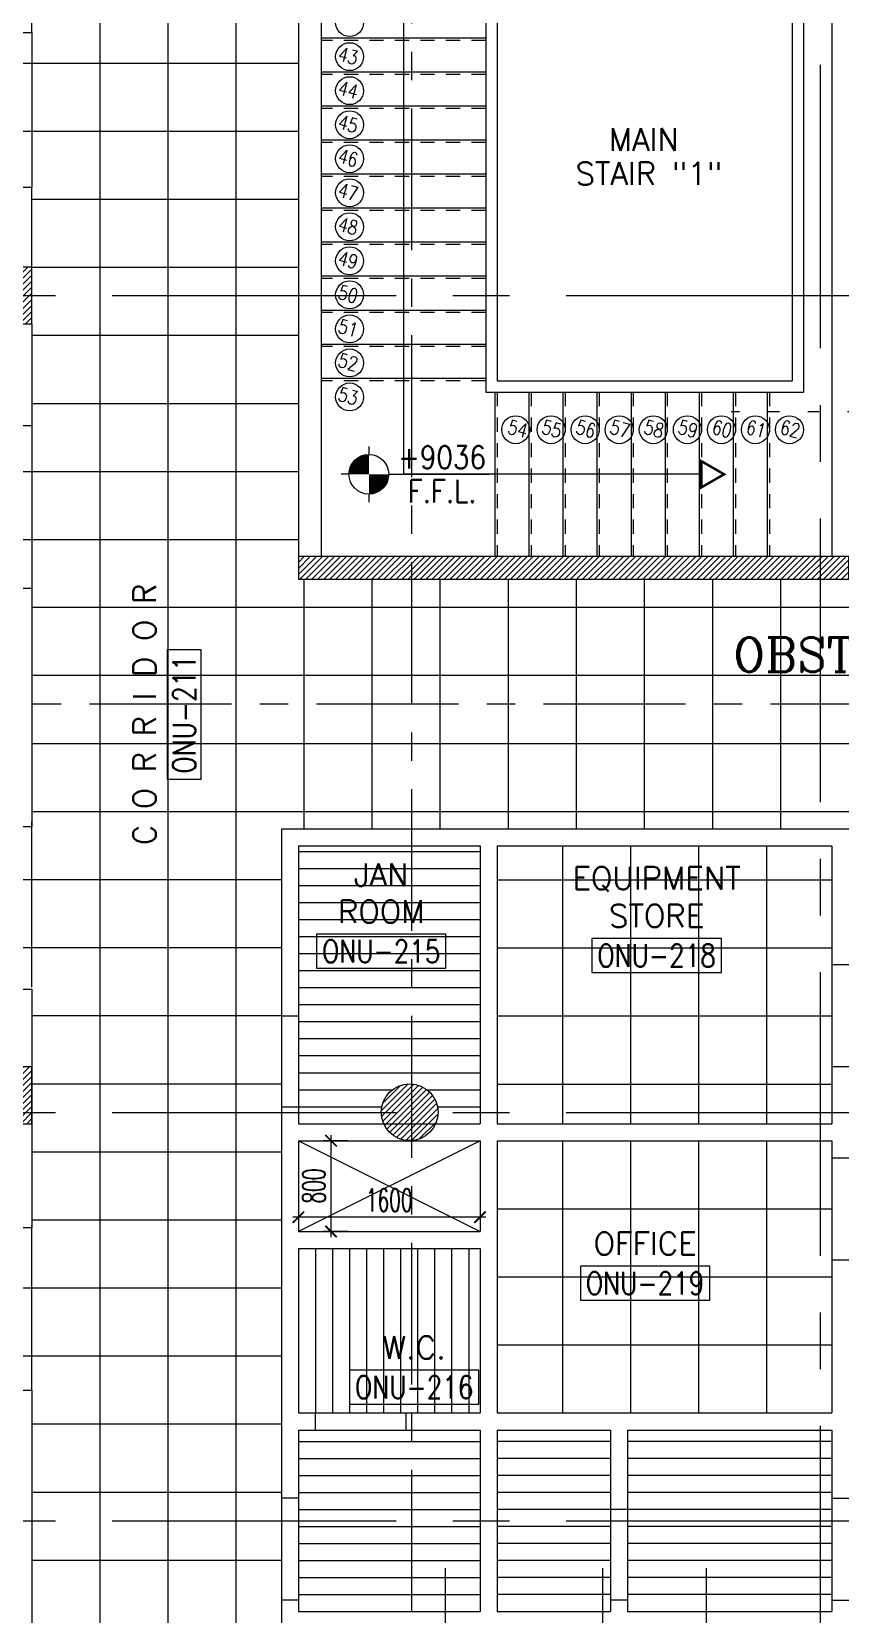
# Model space of a CAD drawing. Extents: x 88808.2 to 88899.2, y 39921.6 to 40001.1.
# Drawn here: x 88868.22 to 88875.34, y 39938.45 to 39952.41 of the extents above; entities that cross this region are included whole.
import ezdxf
from ezdxf.enums import TextEntityAlignment as Align

# ---------------------------------------------------------------- set-up
doc = ezdxf.new("R2010")
doc.units = 0
doc.header["$MEASUREMENT"] = 0
doc.header["$PDMODE"] = 34
for name, pattern in [('2DASHES', [1.7, 0.75, -0.25, 0.1, -0.25, 0.1, -0.25]), ('CENTER', [2, 1.25, -0.25, 0.25, -0.25]), ('CENTERX2', [4, 2.5, -0.5, 0.5, -0.5]), ('HIDDEN2', [0.1875, 0.125, -0.0625])]:
    doc.linetypes.add(name, pattern=pattern)
doc.layers.get('0').update_dxf_attribs({"color": 4, "linetype": 'CONTINUOUS'})
doc.layers.get('DEFPOINTS').update_dxf_attribs({"linetype": 'CONTINUOUS'})
for name, color, linetype in [('AXES', 11, 'CENTERX2'), ('AXES1', 11, 'CENTER'), ('CEILING', 4, 'CONTINUOUS'), ('COL', 2, 'CONTINUOUS'), ('DIM', 4, 'CONTINUOUS'), ('HAT', 11, 'CONTINUOUS'), ('IND-ES-L', 4, '2DASHES'), ('LEV-PL', 7, 'CONTINUOUS'), ('RM-BOX', 11, 'CONTINUOUS'), ('RM-IND', 11, 'CONTINUOUS'), ('RM-NAME', 11, 'CONTINUOUS'), ('RM-NO', 11, 'CONTINUOUS'), ('STR', 5, 'CONTINUOUS'), ('STR-H', 11, 'HIDDEN2'), ('WALL', 2, 'CONTINUOUS')]:
    doc.layers.add(name, color=color, linetype=linetype)
doc.styles.add('ROMANC', font='romanc', dxfattribs={"height": 0.1})
doc.styles.add('ROMANS', font='ROMANS.shx', dxfattribs={"width": 0.6})
doc.styles.add('S', font='ROMANS.SHX')
doc.dimstyles.new('STANDARD_IN', dxfattribs={"dimtxt": 0.2, "dimasz": 0.1, "dimexe": 0.07, "dimexo": 0.07, "dimgap": 0.05, "dimtad": 1, "dimdec": 0, "dimlfac": 1000, "dimzin": 0, "dimtxsty": 'ROMANS', "dimblk": 'ARCHTICK', "dimcen": 0.05, "dimdle": 0.05, "dimclrd": 4, "dimclre": 4, "dimclrt": 2, "dimazin": 3, "dimtfac": 1, "dimtdec": 0, "dimtmove": 0, "dimatfit": 3, "dimtolj": 1, "dimtzin": 0})

# ---------------------------------------------------------------- blocks, each defined once
blk = doc.blocks.new('RM1')
at = {"layer": 'RM-BOX'}
blk.add_lwpolyline([(570, -200), (-570, -200), (-570, -500), (570, -500)], close=True, dxfattribs=at)
at = {"layer": 'RM-NAME', "style": 'ROMANS'}
blk.add_attdef('ROOMNAME1', text='', height=200, dxfattribs=at).set_placement((0, 324), align=Align.MIDDLE)
blk = doc.blocks.new('_ARCHTICK')
at = {"color": 0, "linetype": 'BYBLOCK', "const_width": 0.15}
blk.add_lwpolyline([(-0.5, -0.5), (0.5, 0.5)], dxfattribs=at)
blk = doc.blocks.new('*D171')
at = {"layer": 'DEFPOINTS', "color": 0, "linetype": 'CONTINUOUS'}
for p in [(88870.57, 39942.03), (88870.57, 39941.956), (88872.17, 39942.03)]:
    blk.add_point(p, dxfattribs=at)
at = {"layer": 'DIM', "color": 4, "linetype": 'CONTINUOUS'}
for p, q in [((88872.22, 39941.956), (88870.52, 39941.956)), ((88870.57, 39941.96), (88870.57, 39941.886)), ((88872.17, 39941.96), (88872.17, 39941.886))]:
    blk.add_line(p, q, dxfattribs=at)
at = {"layer": 'DIM', "color": 4, "linetype": 'CONTINUOUS', "xscale": 0.1, "yscale": 0.1, "zscale": 0.1, "rotation": 180}
blk.add_blockref('_ARCHTICK', (88870.57, 39941.956), dxfattribs=at)
at = {"layer": 'DIM', "color": 4, "linetype": 'CONTINUOUS', "xscale": 0.1, "yscale": 0.1, "zscale": 0.1}
blk.add_blockref('_ARCHTICK', (88872.17, 39941.956), dxfattribs=at)
at = {"layer": 'DIM', "color": 2, "linetype": 'CONTINUOUS', "insert": (88871.37, 39942.106), "char_height": 0.2, "attachment_point": 5, "style": 'ROMANS'}
blk.add_mtext('\\A1;1600', dxfattribs=at)
blk = doc.blocks.new('*D170')
at = {"layer": 'DEFPOINTS', "color": 0, "linetype": 'CONTINUOUS'}
for p in [(88871.075, 39942.63), (88870.857, 39941.83), (88871.075, 39941.83)]:
    blk.add_point(p, dxfattribs=at)
at = {"layer": 'DIM', "color": 4, "linetype": 'CONTINUOUS'}
for p, q in [((88871.005, 39942.63), (88870.787, 39942.63)), ((88870.857, 39942.68), (88870.857, 39941.78)), ((88871.005, 39941.83), (88870.787, 39941.83))]:
    blk.add_line(p, q, dxfattribs=at)
at = {"layer": 'DIM', "color": 4, "linetype": 'CONTINUOUS', "xscale": 0.1, "yscale": 0.1, "zscale": 0.1}
for p, rotation in [((88870.857, 39942.63), 90), ((88870.857, 39941.83), 270)]:
    blk.add_blockref('_ARCHTICK', p, dxfattribs=dict(at, rotation=rotation))
at = {"layer": 'DIM', "color": 2, "linetype": 'CONTINUOUS', "insert": (88870.707, 39942.23), "char_height": 0.2, "attachment_point": 5, "rotation": 90, "style": 'ROMANS'}
blk.add_mtext('\\A1;800', dxfattribs=at)
blk = doc.blocks.new('COL50')
at = {"layer": 'COL'}
blk.add_lwpolyline([(-250, 250), (-250, -250), (250, -250), (250, 250)], close=True, dxfattribs=at)
blk = doc.blocks.new('*X61')
at = {"color": 0}
for p, q in [((73379, 139883), (73846, 140350)), ((73379, 139936), (73793, 140350)), ((73379, 139989), (73740, 140350)), ((73379, 140042), (73687, 140350)), ((73379, 140095), (73634, 140350)), ((73379, 140148), (73581, 140350)), ((73379, 140201), (73528, 140350)), ((73379, 140254), (73475, 140350)), ((73379, 140307), (73422, 140350)), ((73399, 139850), (73879, 140330)), ((73452, 139850), (73879, 140277)), ((73505, 139850), (73879, 140224)), ((73558, 139850), (73879, 140170)), ((73612, 139850), (73879, 140117)), ((73665, 139850), (73879, 140064)), ((73718, 139850), (73879, 140011)), ((73771, 139850), (73879, 139958)), ((73824, 139850), (73879, 139905)), ((73877, 139850), (73879, 139852))]:
    blk.add_line(p, q, dxfattribs=at)
blk = doc.blocks.new('*X62')
at = {"color": 0}
for p, q in [((73379, 132670), (73859, 133150)), ((73379, 132723), (73806, 133150)), ((73379, 132776), (73753, 133150)), ((73379, 132829), (73700, 133150)), ((73379, 132882), (73647, 133150)), ((73379, 132935), (73594, 133150)), ((73379, 132988), (73541, 133150)), ((73379, 133041), (73488, 133150)), ((73379, 133094), (73435, 133150)), ((73379, 133147), (73382, 133150)), ((73412, 132650), (73879, 133117)), ((73465, 132650), (73879, 133064)), ((73518, 132650), (73879, 133011)), ((73571, 132650), (73879, 132958)), ((73624, 132650), (73879, 132905)), ((73677, 132650), (73879, 132852)), ((73730, 132650), (73879, 132799)), ((73783, 132650), (73879, 132746)), ((73836, 132650), (73879, 132693))]:
    blk.add_line(p, q, dxfattribs=at)
blk = doc.blocks.new('*X65')
at = {"color": 0}
for p, q in [((76229, 137641), (76388, 137800)), ((76229, 137694), (76334, 137800)), ((76229, 137748), (76281, 137800)), ((76241, 137600), (76441, 137800)), ((76294, 137600), (76494, 137800)), ((76347, 137600), (76547, 137800)), ((76400, 137600), (76600, 137800)), ((76453, 137600), (76653, 137800)), ((76506, 137600), (76706, 137800)), ((76559, 137600), (76759, 137800)), ((76612, 137600), (76812, 137800)), ((76665, 137600), (76865, 137800)), ((76718, 137600), (76918, 137800)), ((76771, 137600), (76971, 137800)), ((76824, 137600), (77024, 137800)), ((76877, 137600), (77077, 137800)), ((76930, 137600), (77130, 137800)), ((76983, 137600), (77183, 137800)), ((77036, 137600), (77236, 137800)), ((77089, 137600), (77289, 137800)), ((77142, 137600), (77342, 137800)), ((77195, 137600), (77395, 137800)), ((77248, 137600), (77448, 137800)), ((77301, 137600), (77501, 137800)), ((77354, 137600), (77554, 137800)), ((77407, 137600), (77607, 137800)), ((77460, 137600), (77660, 137800)), ((77513, 137600), (77713, 137800)), ((77566, 137600), (77766, 137800)), ((77619, 137600), (77819, 137800)), ((77672, 137600), (77872, 137800)), ((77725, 137600), (77925, 137800)), ((77779, 137600), (77979, 137800)), ((77832, 137600), (78032, 137800)), ((77885, 137600), (78085, 137800)), ((77938, 137600), (78138, 137800)), ((77991, 137600), (78191, 137800)), ((78044, 137600), (78244, 137800)), ((78097, 137600), (78297, 137800)), ((78150, 137600), (78350, 137800)), ((78203, 137600), (78403, 137800)), ((78256, 137600), (78456, 137800)), ((78309, 137600), (78509, 137800)), ((78362, 137600), (78562, 137800)), ((78415, 137600), (78615, 137800)), ((78468, 137600), (78668, 137800)), ((78521, 137600), (78721, 137800)), ((78574, 137600), (78774, 137800)), ((78627, 137600), (78827, 137800)), ((78680, 137600), (78880, 137800)), ((78733, 137600), (78933, 137800)), ((78786, 137600), (78986, 137800)), ((78839, 137600), (79039, 137800)), ((78892, 137600), (79092, 137800)), ((78945, 137600), (79145, 137800)), ((78998, 137600), (79198, 137800)), ((79051, 137600), (79251, 137800)), ((79104, 137600), (79304, 137800)), ((79157, 137600), (79357, 137800)), ((79210, 137600), (79410, 137800)), ((79263, 137600), (79463, 137800)), ((79316, 137600), (79516, 137800)), ((79369, 137600), (79569, 137800)), ((79423, 137600), (79623, 137800)), ((79476, 137600), (79676, 137800)), ((79529, 137600), (79729, 137800)), ((79582, 137600), (79782, 137800)), ((79635, 137600), (79835, 137800)), ((79688, 137600), (79888, 137800)), ((79741, 137600), (79941, 137800)), ((79794, 137600), (79994, 137800)), ((79847, 137600), (80047, 137800)), ((79900, 137600), (80100, 137800)), ((79953, 137600), (80153, 137800)), ((80006, 137600), (80206, 137800)), ((80059, 137600), (80259, 137800)), ((80112, 137600), (80312, 137800)), ((80165, 137600), (80365, 137800)), ((80218, 137600), (80418, 137800)), ((80271, 137600), (80471, 137800)), ((80324, 137600), (80524, 137800)), ((80377, 137600), (80577, 137800)), ((80430, 137600), (80630, 137800)), ((80483, 137600), (80683, 137800)), ((80536, 137600), (80736, 137800)), ((80589, 137600), (80789, 137800)), ((80642, 137600), (80842, 137800)), ((80695, 137600), (80895, 137800)), ((80748, 137600), (80948, 137800)), ((80801, 137600), (81001, 137800)), ((80854, 137600), (81054, 137800)), ((80907, 137600), (81079, 137772)), ((80960, 137600), (81079, 137718)), ((81014, 137600), (81079, 137665)), ((81067, 137600), (81079, 137612))]:
    blk.add_line(p, q, dxfattribs=at)
blk = doc.blocks.new('LEV1')
at = {"layer": 'LEV-PL'}
for p, q in [((0, 245), (0, 175)), ((-175, 0), (-245, 0)), ((175, 0), (1061, 0)), ((0, -175), (0, -245))]:
    blk.add_line(p, q, dxfattribs=at)
at = {"layer": 'LEV-PL', "const_width": 175}
for points in [[(-88, 0, -0.414214), (0, 88, -1)], [(88, 0, -0.414214), (0, -88, -1)]]:
    blk.add_lwpolyline(points, format="xyb", dxfattribs=at)
at = {"layer": 'LEV-PL'}
blk.add_circle((0, 0), 175, dxfattribs=at)
at = {"layer": 'LEV-PL', "color": 4, "style": 'S', "width": 0.85}
for tag, p in [('+0000', (646, 50)), ('F.F.L.', (646, -250))]:
    blk.add_attdef(tag, text='', height=200, dxfattribs=at).set_placement(p, align=Align.CENTER)

msp = doc.modelspace()

# ---------------------------------------------------------------- hatches: boundary and pattern name
at = {"layer": 'HAT'}
h = msp.add_hatch(dxfattribs=at)
h.set_pattern_fill('ANSI31', color=256, scale=0.3, style=0)
h.set_pattern_definition([(45, (88810.309963, 39899.246226), (-0.026516504, 0.026516504), [])])
h.paths.add_polyline_path([(88871.3003, 39942.8807), (88871.5503, 39942.8807), (88871.5503, 39943.1307, 0.4142136)])
h.paths.add_polyline_path([(88871.5503, 39943.1307), (88871.5503, 39942.8807), (88871.8003, 39942.8807, 0.4142136)])
h.paths.add_polyline_path([(88871.8003, 39942.8807), (88871.5503, 39942.8807), (88871.5503, 39942.6307, 0.4142136)])
h.paths.add_polyline_path([(88871.5503, 39942.8807), (88871.3003, 39942.8807, 0.4142136), (88871.5503, 39942.6307)])

# ---------------------------------------------------------------- linework, layer by layer
at = {"layer": 'AXES'}
for p, q in [((88875.1703, 39921.6153), (88875.1703, 40000.4279)), ((88808.9303, 39950.0796), (88876.9703, 39950.0796)), ((88808.9303, 39942.8796), (88876.9703, 39942.8796)), ((88808.9303, 39939.2796), (88876.9703, 39939.2796))]:
    msp.add_line(p, q, dxfattribs=at)
at = {"layer": 'AXES1'}
for p, q in [((88871.5703, 39928.4796), (88871.5703, 39987.2996)), ((88818.7303, 39946.4796), (88876.9703, 39946.4796))]:
    msp.add_line(p, q, dxfattribs=at)
at = {"layer": 'CEILING', "linetype": 'BYBLOCK', "ltscale": 0.3}
for p, q in [((88868.8203, 39955.2796), (88868.8203, 39935.9296)), ((88869.4203, 39955.2796), (88869.4203, 39935.9296)), ((88870.0203, 39955.2796), (88870.0203, 39935.9296)), ((88875.2703, 39954.7796), (88875.2703, 39947.7796)), ((88865.8703, 39952.1296), (88870.5703, 39952.1296)), ((88865.8703, 39951.5296), (88870.5703, 39951.5296)), ((88868.2203, 39950.9296), (88870.5703, 39950.9296)), ((88868.2203, 39950.3296), (88870.5703, 39950.3296)), ((88868.2203, 39949.7296), (88870.5703, 39949.7296)), ((88868.2203, 39949.1296), (88870.5703, 39949.1296)), ((88867.8203, 39948.5296), (88870.5703, 39948.5296)), ((88867.8203, 39947.9296), (88870.5703, 39947.9296)), ((88870.6203, 39945.3796), (88870.6203, 39947.5796)), ((88871.2203, 39945.3796), (88871.2203, 39947.5796)), ((88871.8203, 39945.3796), (88871.8203, 39947.5796)), ((88872.4203, 39945.3796), (88872.4203, 39947.5796)), ((88873.0203, 39945.3796), (88873.0203, 39947.5796)), ((88873.6203, 39945.3796), (88873.6203, 39947.5796)), ((88874.2203, 39945.3796), (88874.2203, 39947.5796)), ((88874.8203, 39945.3796), (88874.8203, 39947.5796)), ((88885.7203, 39947.3296), (88868.2203, 39947.3296)), ((88885.7203, 39946.7296), (88868.2203, 39946.7296)), ((88885.7203, 39946.1296), (88868.2203, 39946.1296)), ((88885.7203, 39945.5296), (88868.2203, 39945.5296)), ((88868.2203, 39943.9846), (88868.2203, 39945.4396)), ((88870.4203, 39944.9296), (88867.8203, 39944.9296)), ((88870.4203, 39944.3296), (88867.8203, 39944.3296)), ((88870.4203, 39943.7296), (88868.2203, 39943.7296)), ((88870.4203, 39943.1296), (88868.2203, 39943.1296)), ((88870.4203, 39942.5296), (88868.2203, 39942.5296)), ((88870.4203, 39941.9296), (88868.2203, 39941.9296)), ((88868.2203, 39940.4296), (88868.2203, 39941.8846)), ((88870.7203, 39941.6796), (88870.7203, 39940.2296)), ((88870.8703, 39941.6796), (88870.8703, 39940.2296)), ((88871.0203, 39941.6796), (88871.0203, 39940.2296)), ((88871.1703, 39941.6796), (88871.1703, 39940.2296)), ((88871.3203, 39941.6796), (88871.3203, 39940.2296)), ((88871.4703, 39941.6796), (88871.4703, 39940.2296)), ((88871.6203, 39941.6796), (88871.6203, 39940.2296)), ((88871.7703, 39941.6796), (88871.7703, 39940.2296)), ((88871.9203, 39941.6796), (88871.9203, 39940.2296)), ((88872.0703, 39941.6796), (88872.0703, 39940.2296)), ((88870.4203, 39941.3296), (88867.8203, 39941.3296)), ((88870.4203, 39940.7296), (88867.8203, 39940.7296)), ((88870.4203, 39940.1296), (88868.2203, 39940.1296)), ((88870.5703, 39939.9796), (88872.1703, 39939.9796)), ((88873.3203, 39939.9796), (88872.3203, 39939.9796)), ((88875.2703, 39939.9796), (88873.4703, 39939.9796)), ((88870.5703, 39939.8296), (88872.1703, 39939.8296)), ((88873.3203, 39939.8296), (88872.3203, 39939.8296)), ((88875.2703, 39939.8296), (88873.4703, 39939.8296)), ((88870.5703, 39939.6796), (88872.1703, 39939.6796)), ((88873.3203, 39939.6796), (88872.3203, 39939.6796)), ((88875.2703, 39939.6796), (88873.4703, 39939.6796)), ((88870.4203, 39939.5296), (88868.2203, 39939.5296)), ((88870.5703, 39939.5296), (88872.1703, 39939.5296)), ((88873.3203, 39939.5296), (88872.3203, 39939.5296)), ((88875.2703, 39939.5296), (88873.4703, 39939.5296)), ((88870.5703, 39939.3796), (88872.1703, 39939.3796)), ((88873.3203, 39939.3796), (88872.3203, 39939.3796)), ((88875.2703, 39939.3796), (88873.4703, 39939.3796)), ((88870.5703, 39939.2296), (88872.1703, 39939.2296)), ((88873.3203, 39939.2296), (88872.3203, 39939.2296)), ((88875.2703, 39939.2296), (88873.4703, 39939.2296)), ((88870.5703, 39939.0796), (88872.1703, 39939.0796)), ((88873.3203, 39939.0796), (88872.3203, 39939.0796)), ((88875.2703, 39939.0796), (88873.4703, 39939.0796)), ((88870.4203, 39938.9296), (88868.2203, 39938.9296)), ((88870.5703, 39938.9296), (88872.1703, 39938.9296)), ((88873.3203, 39938.9296), (88872.3203, 39938.9296)), ((88875.2703, 39938.9296), (88873.4703, 39938.9296)), ((88870.5703, 39938.7796), (88872.1703, 39938.7796)), ((88873.3203, 39938.7796), (88872.3203, 39938.7796)), ((88875.2703, 39938.7796), (88873.4703, 39938.7796)), ((88870.5703, 39938.6296), (88872.1703, 39938.6296)), ((88873.3203, 39938.6296), (88872.3203, 39938.6296)), ((88875.2703, 39938.6296), (88873.4703, 39938.6296))]:
    msp.add_line(p, q, dxfattribs=at)
at = {"layer": 'CEILING', "linetype": 'CONTINUOUS'}
for p, q in [((88868.2203, 39952.3996), (88868.2203, 39951.0346)), ((88868.2203, 39948.9346), (88868.2203, 39947.4996)), ((88870.5703, 39945.1796), (88872.1703, 39945.1796)), ((88872.8953, 39945.2296), (88872.8953, 39942.7796)), ((88873.4953, 39945.2296), (88873.4953, 39942.7796)), ((88874.0953, 39945.2296), (88874.0953, 39942.7796)), ((88874.6953, 39945.2296), (88874.6953, 39942.7796)), ((88870.5703, 39945.0296), (88872.1703, 39945.0296)), ((88870.5703, 39944.8796), (88872.1703, 39944.8796)), ((88872.3203, 39944.9296), (88875.2703, 39944.9296)), ((88870.5703, 39944.7296), (88872.1703, 39944.7296)), ((88870.5703, 39944.5796), (88872.1703, 39944.5796)), ((88870.5703, 39944.4296), (88872.1703, 39944.4296)), ((88872.3203, 39944.3296), (88875.2703, 39944.3296)), ((88870.5703, 39944.2796), (88872.1703, 39944.2796)), ((88870.5703, 39944.1296), (88872.1703, 39944.1296)), ((88870.5703, 39943.9796), (88872.1703, 39943.9796)), ((88870.5703, 39943.8296), (88872.1703, 39943.8296)), ((88870.5703, 39943.6796), (88872.1703, 39943.6796)), ((88872.3203, 39943.7296), (88875.2703, 39943.7296)), ((88870.5703, 39943.5296), (88872.1703, 39943.5296)), ((88870.5703, 39943.3796), (88872.1703, 39943.3796)), ((88870.5703, 39943.2296), (88872.1703, 39943.2296)), ((88870.5703, 39943.0796), (88871.3988, 39943.0796)), ((88871.7017, 39943.0796), (88872.1703, 39943.0796)), ((88872.3203, 39943.1296), (88875.2703, 39943.1296)), ((88870.5703, 39942.9296), (88871.3051, 39942.9296)), ((88871.7954, 39942.9296), (88872.1703, 39942.9296)), ((88872.8953, 39942.6296), (88872.8953, 39940.2296)), ((88873.4953, 39942.6296), (88873.4953, 39940.2296)), ((88874.0953, 39942.6296), (88874.0953, 39940.2296)), ((88874.6953, 39942.6296), (88874.6953, 39940.2296)), ((88872.3203, 39942.0296), (88875.2703, 39942.0296)), ((88872.3203, 39941.4296), (88875.2703, 39941.4296)), ((88872.3203, 39940.8296), (88875.2703, 39940.8296))]:
    msp.add_line(p, q, dxfattribs=at)
at = {"layer": 'COL'}
msp.add_lwpolyline([(88875.4203, 39947.7796), (88870.5703, 39947.7796), (88870.5703, 39947.5796), (88875.4203, 39947.5796)], close=True, dxfattribs=at)
at = {"layer": 'DIM', "color": 0, "linetype": 'CONTINUOUS'}
for p, q in [((88870.5703, 39942.6296), (88872.1703, 39941.8296)), ((88872.1703, 39942.6296), (88870.5703, 39941.8296))]:
    msp.add_line(p, q, dxfattribs=at)
at = {"layer": 'IND-ES-L'}
msp.add_line((88879.5575, 39949.0556), (88874.383, 39949.0556), dxfattribs=at)
at = {"layer": 'RM-IND'}
for p, q in [((88871.8665, 39937.4432), (88871.8665, 39938.8603)), ((88873.2515, 39937.4432), (88873.2515, 39938.8603)), ((88874.1663, 39937.4747), (88874.1663, 39938.8603))]:
    msp.add_line(p, q, dxfattribs=at)
at = {"layer": 'STR'}
for p, q in [((88874.9203, 39954.7796), (88874.9203, 39949.3296)), ((88875.0203, 39954.7796), (88875.0203, 39949.2296)), ((88871.4953, 39954.0546), (88871.4953, 39948.5046)), ((88872.2203, 39953.3296), (88872.2203, 39949.2296)), ((88872.3203, 39953.2296), (88872.3203, 39949.3296)), ((88872.2203, 39952.3496), (88870.7703, 39952.3496)), ((88872.2203, 39952.0496), (88870.7703, 39952.0496)), ((88872.2203, 39951.7496), (88870.7703, 39951.7496)), ((88872.2203, 39951.4496), (88870.7703, 39951.4496)), ((88872.2203, 39951.1496), (88870.7703, 39951.1496)), ((88872.2203, 39950.8496), (88870.7703, 39950.8496)), ((88872.2203, 39950.5496), (88870.7703, 39950.5496)), ((88872.2203, 39950.2496), (88870.7703, 39950.2496)), ((88872.2203, 39949.9496), (88870.7703, 39949.9496)), ((88872.2203, 39949.6496), (88870.7703, 39949.6496)), ((88872.2203, 39949.3496), (88870.7703, 39949.3496)), ((88872.3203, 39949.3296), (88874.9203, 39949.3296)), ((88872.2203, 39949.2296), (88875.0203, 39949.2296)), ((88872.3003, 39949.2296), (88872.3003, 39947.7796)), ((88872.6003, 39949.2296), (88872.6003, 39947.7796)), ((88872.9003, 39949.2296), (88872.9003, 39947.7796)), ((88873.2003, 39949.2296), (88873.2003, 39947.7796)), ((88873.5003, 39949.2296), (88873.5003, 39947.7796)), ((88873.8003, 39949.2296), (88873.8003, 39947.7796)), ((88874.1003, 39949.2296), (88874.1003, 39947.7796)), ((88874.4003, 39949.2296), (88874.4003, 39947.7796)), ((88874.7003, 39949.2296), (88874.7003, 39947.7796)), ((88874.1203, 39948.5046), (88871.4953, 39948.5046))]:
    msp.add_line(p, q, dxfattribs=at)
at = {"layer": 'STR', "const_width": 0.0215}
msp.add_lwpolyline([(88874.1203, 39948.62), (88874.1203, 39948.3891), (88874.3203, 39948.5046)], close=True, dxfattribs=at)
at = {"layer": 'STR', "color": 11}
for centre in [(88871.0213, 39952.4862), (88871.0213, 39952.1862), (88871.0213, 39951.8862), (88871.0213, 39951.5862), (88871.0213, 39951.2862), (88871.0213, 39950.9862), (88871.0213, 39950.6862), (88871.0213, 39950.3862), (88871.0213, 39950.0862), (88871.0213, 39949.7862), (88871.0213, 39949.4862), (88871.0213, 39949.1862), (88872.4847, 39948.8976), (88872.7964, 39948.8976), (88873.0964, 39948.8976), (88873.3964, 39948.8976), (88873.6964, 39948.8976), (88873.9964, 39948.8976), (88874.2964, 39948.8976), (88874.5964, 39948.8976), (88874.8964, 39948.8976)]:
    msp.add_circle(centre, 0.1232, dxfattribs=at)
at = {"layer": 'STR-H'}
for p, q in [((88872.2203, 39952.3296), (88870.7703, 39952.3296)), ((88872.2203, 39952.0296), (88870.7703, 39952.0296)), ((88872.2203, 39951.7296), (88870.7703, 39951.7296)), ((88872.2203, 39951.4296), (88870.7703, 39951.4296)), ((88872.2203, 39951.1296), (88870.7703, 39951.1296)), ((88872.2203, 39950.8296), (88870.7703, 39950.8296)), ((88872.2203, 39950.5296), (88870.7703, 39950.5296)), ((88872.2203, 39950.2296), (88870.7703, 39950.2296)), ((88872.2203, 39949.9296), (88870.7703, 39949.9296)), ((88872.2203, 39949.6296), (88870.7703, 39949.6296)), ((88872.2203, 39949.3296), (88870.7703, 39949.3296)), ((88872.3203, 39949.2296), (88872.3203, 39947.7796)), ((88872.6203, 39949.2296), (88872.6203, 39947.7796)), ((88872.9203, 39949.2296), (88872.9203, 39947.7796)), ((88873.2203, 39949.2296), (88873.2203, 39947.7796)), ((88873.5203, 39949.2296), (88873.5203, 39947.7796)), ((88873.8203, 39949.2296), (88873.8203, 39947.7796)), ((88874.1203, 39949.2296), (88874.1203, 39947.7796)), ((88874.4203, 39949.2296), (88874.4203, 39947.7796)), ((88874.7203, 39949.2296), (88874.7203, 39947.7796))]:
    msp.add_line(p, q, dxfattribs=at)
at = {"layer": 'WALL'}
for p, q in [((88870.5703, 39954.7796), (88870.5703, 39947.5796)), ((88870.7703, 39954.7796), (88870.7703, 39947.7796)), ((88868.2203, 39952.3996), (88868.2203, 39953.1196)), ((88865.8703, 39952.3996), (88868.2203, 39952.3996)), ((88865.9703, 39951.0346), (88868.2203, 39951.0346)), ((88868.2203, 39950.3296), (88868.2203, 39951.0346)), ((88868.2203, 39949.8296), (88868.2203, 39948.9346)), ((88867.8203, 39948.9346), (88868.2203, 39948.9346)), ((88867.8203, 39947.4996), (88868.2203, 39947.4996)), ((88868.2203, 39947.4996), (88868.2203, 39945.3996)), ((88867.8203, 39945.3996), (88868.2203, 39945.3996)), ((88870.4203, 39945.3796), (88870.4203, 39942.9296)), ((88870.4203, 39945.3796), (88875.4203, 39945.3796)), ((88870.5703, 39945.2296), (88870.5703, 39942.9296)), ((88870.5703, 39945.2296), (88872.1703, 39945.2296)), ((88872.1703, 39945.2296), (88872.1703, 39942.7796)), ((88872.3203, 39945.2296), (88875.2703, 39945.2296)), ((88872.3203, 39945.2296), (88872.3203, 39942.7796)), ((88867.8203, 39943.9646), (88868.2203, 39943.9646)), ((88868.2203, 39943.9646), (88868.2203, 39941.8646)), ((88870.4203, 39943.7296), (88870.5703, 39943.7296)), ((88870.4203, 39942.9296), (88870.5703, 39942.9296)), ((88870.4203, 39942.9296), (88870.4203, 39938.5796)), ((88870.5703, 39942.9296), (88870.5703, 39942.7796)), ((88870.5703, 39942.7796), (88872.1703, 39942.7796)), ((88872.3203, 39942.7796), (88875.2703, 39942.7796)), ((88870.5703, 39942.6296), (88870.5703, 39941.8296)), ((88870.5703, 39942.6296), (88872.1703, 39942.6296)), ((88872.1703, 39942.6296), (88872.1703, 39941.8296)), ((88872.3203, 39942.6296), (88872.3203, 39940.2296)), ((88872.3203, 39942.6296), (88875.2703, 39942.6296)), ((88875.2703, 39942.4796), (88875.4203, 39942.4796)), ((88867.8203, 39941.8646), (88868.2203, 39941.8646)), ((88870.5703, 39941.8296), (88872.1703, 39941.8296)), ((88870.5703, 39941.6796), (88870.5703, 39940.2296)), ((88870.5703, 39941.6796), (88872.1703, 39941.6796)), ((88872.1703, 39941.6796), (88872.1703, 39940.2296)), ((88875.2703, 39941.5796), (88875.4203, 39941.5796)), ((88867.8203, 39940.4296), (88868.2203, 39940.4296)), ((88868.2203, 39940.4296), (88868.2203, 39938.3296)), ((88870.5703, 39940.0796), (88870.5703, 39938.5796)), ((88872.1703, 39940.0796), (88872.1703, 39938.4796)), ((88872.3203, 39940.0796), (88872.3203, 39938.4796)), ((88873.3203, 39940.0796), (88873.3203, 39938.5796)), ((88873.4703, 39940.0796), (88873.4703, 39938.5796)), ((88870.4203, 39938.5796), (88870.4203, 39938.3296)), ((88870.5703, 39938.5796), (88870.5703, 39938.4796)), ((88873.3203, 39938.5796), (88873.3203, 39938.4796)), ((88873.4703, 39938.5796), (88873.4703, 39938.4796))]:
    msp.add_line(p, q, dxfattribs=at)
at = {"layer": 'WALL', "linetype": 'BYBLOCK'}
for p, q in [((88875.2703, 39945.2296), (88875.2703, 39944.1796)), ((88875.4203, 39944.1796), (88875.2703, 39944.1796)), ((88875.2703, 39944.1796), (88875.2703, 39942.7796)), ((88875.4203, 39943.2796), (88875.2703, 39943.2796)), ((88875.2703, 39942.6296), (88875.2703, 39942.4796)), ((88875.2703, 39942.4796), (88875.2703, 39940.2296)), ((88870.5703, 39940.2296), (88870.7203, 39940.2296)), ((88870.7203, 39940.0796), (88870.7203, 39940.2296)), ((88870.7203, 39940.2296), (88872.1703, 39940.2296)), ((88871.5203, 39940.0796), (88871.5203, 39940.2296)), ((88872.3203, 39940.2296), (88875.2703, 39940.2296)), ((88870.5703, 39940.0796), (88870.7203, 39940.0796)), ((88870.7203, 39940.0796), (88872.1703, 39940.0796)), ((88872.3203, 39940.0796), (88873.3203, 39940.0796)), ((88873.4703, 39940.0796), (88875.2703, 39940.0796)), ((88875.2703, 39940.0796), (88875.2703, 39938.5796)), ((88870.5703, 39939.4796), (88870.4203, 39939.4796)), ((88875.2703, 39939.4796), (88875.4203, 39939.4796)), ((88873.4703, 39939.3796), (88873.3203, 39939.3796)), ((88870.5703, 39938.5796), (88870.4203, 39938.5796)), ((88873.4703, 39938.5796), (88873.3203, 39938.5796)), ((88875.2703, 39938.5796), (88875.4203, 39938.5796)), ((88875.2703, 39938.5796), (88875.2703, 39938.4796)), ((88870.5703, 39938.4796), (88872.1703, 39938.4796)), ((88872.3203, 39938.4796), (88873.3203, 39938.4796)), ((88873.4703, 39938.4796), (88875.2703, 39938.4796))]:
    msp.add_line(p, q, dxfattribs=at)
at = {"layer": 'WALL'}
msp.add_circle((88871.5503, 39942.8807), 0.25, dxfattribs=at)

# ---------------------------------------------------------------- block references
at = {"layer": 'COL', "xscale": 0.001, "yscale": 0.001, "zscale": 0.001}
for p in [(88867.9703, 39950.0796), (88867.9703, 39943.0296)]:
    msp.add_blockref('COL50', p, dxfattribs=at)
at = {"layer": 'HAT', "xscale": 0.001, "yscale": 0.001, "zscale": 0.001}
for name, p in [('*X61', (88794.341, 39809.9798)), ('*X65', (88794.341, 39809.9798)), ('*X62', (88794.341, 39810.1298))]:
    msp.add_blockref(name, p, dxfattribs=at)
at = {"layer": 'LEV-PL', "xscale": 0.001, "yscale": 0.001, "zscale": 0.001}
msp.add_blockref('LEV1', (88871.1908, 39948.5046), dxfattribs=at).add_auto_attribs({'F.F.L.': 'F.F.L.', '+0000': '+9036'})
at = {"layer": 'RM-NO'}
ref = msp.add_blockref('RM1', (88869.2143, 39946.3876), dxfattribs=dict(at, xscale=0.001, yscale=0.001, zscale=0.001, rotation=90))
ref.add_attrib('ROOMNO', 'ONU-211', dxfattribs={"height": 0.2, "rotation": 90, "style": 'ROMANS', "width": 0.8}).set_placement((88869.5643, 39946.3876), align=Align.MIDDLE)
ref.add_attrib('ROOMNAME2', 'C O R R I D O R', dxfattribs={"layer": 'RM-NAME', "height": 0.2, "rotation": 90, "style": 'ROMANS'}).set_placement((88869.2143, 39946.3876), align=Align.MIDDLE)
ref = msp.add_blockref('RM1', (88871.3003, 39944.6495), dxfattribs=dict(at, xscale=0.001, yscale=0.001, zscale=0.001))
ref.add_attrib('ROOMNO', 'ONU-215', dxfattribs={"height": 0.2, "style": 'ROMANS', "width": 0.8}).set_placement((88871.3003, 39944.2995), align=Align.MIDDLE)
ref.add_attrib('ROOMNAME2', 'ROOM', dxfattribs={"layer": 'RM-NAME', "height": 0.2, "style": 'ROMANS'}).set_placement((88871.3003, 39944.6495), align=Align.MIDDLE)
ref.add_attrib('ROOMNAME1', 'JAN', dxfattribs={"layer": 'RM-NAME', "height": 0.2, "style": 'ROMANS'}).set_placement((88871.3003, 39944.9733), align=Align.MIDDLE)
ref = msp.add_blockref('RM1', (88873.7262, 39944.6115), dxfattribs=dict(at, xscale=0.001, yscale=0.001, zscale=0.001))
ref.add_attrib('ROOMNO', 'ONU-218', dxfattribs={"height": 0.2, "style": 'ROMANS', "width": 0.8}).set_placement((88873.7262, 39944.2615), align=Align.MIDDLE)
ref.add_attrib('ROOMNAME2', 'STORE', dxfattribs={"layer": 'RM-NAME', "height": 0.2, "style": 'ROMANS'}).set_placement((88873.7262, 39944.6115), align=Align.MIDDLE)
ref.add_attrib('ROOMNAME1', 'EQUIPMENT', dxfattribs={"layer": 'RM-NAME', "height": 0.2, "style": 'ROMANS'}).set_placement((88873.7262, 39944.9353), align=Align.MIDDLE)
ref = msp.add_blockref('RM1', (88873.6246, 39941.7228), dxfattribs=dict(at, xscale=0.001, yscale=0.001, zscale=0.001))
ref.add_attrib('ROOMNO', 'ONU-219', dxfattribs={"height": 0.2, "style": 'ROMANS', "width": 0.8}).set_placement((88873.6246, 39941.3728), align=Align.MIDDLE)
ref.add_attrib('ROOMNAME2', 'OFFICE', dxfattribs={"layer": 'RM-NAME', "height": 0.2, "style": 'ROMANS'}).set_placement((88873.6246, 39941.7228), align=Align.MIDDLE)
ref = msp.add_blockref('RM1', (88871.5907, 39940.8066), dxfattribs=dict(at, xscale=0.001, yscale=0.001, zscale=0.001))
ref.add_attrib('ROOMNO', 'ONU-216', dxfattribs={"height": 0.2, "style": 'ROMANS', "width": 0.8}).set_placement((88871.5907, 39940.4566), align=Align.MIDDLE)
ref.add_attrib('ROOMNAME2', 'W.C.', dxfattribs={"layer": 'RM-NAME', "height": 0.2, "style": 'ROMANS'}).set_placement((88871.5907, 39940.8066), align=Align.MIDDLE)

# ---------------------------------------------------------------- texts
at = {"layer": 'RM-NAME', "style": 'ROMANS'}
for s, p in [('MAIN', (88873.6134, 39951.4548)), ('STAIR "1"', (88873.6581, 39951.1548))]:
    msp.add_text(s, height=0.2, dxfattribs=at).set_placement(p, align=Align.MIDDLE)
at = {"layer": 'RM-NO', "color": 2, "style": 'ROMANC'}
msp.add_text('OBSTETRIC NURSING-UNIT', height=0.3, dxfattribs=at).set_placement((88877.2416, 39946.9144), align=Align.MIDDLE)
at = {"layer": 'STR', "color": 11, "style": 'ROMANS', "width": 0.8}
for s, p in [('43', (88871.0084, 39952.1927)), ('44', (88871.0084, 39951.8927)), ('45', (88871.0084, 39951.5927)), ('46', (88871.0084, 39951.2927)), ('47', (88871.0084, 39950.9927)), ('48', (88871.0084, 39950.6927)), ('49', (88871.0084, 39950.3927)), ('50', (88871.0084, 39950.0927)), ('51', (88871.0084, 39949.7927)), ('52', (88871.0084, 39949.4927)), ('53', (88871.0084, 39949.1927)), ('54', (88872.5029, 39948.904)), ('55', (88872.8029, 39948.904)), ('56', (88873.1029, 39948.904)), ('57', (88873.4029, 39948.904)), ('58', (88873.7029, 39948.904)), ('59', (88874.0029, 39948.904)), ('60', (88874.3029, 39948.904)), ('61', (88874.6029, 39948.904)), ('62', (88874.9029, 39948.904))]:
    msp.add_text(s, height=0.125, rotation=345, dxfattribs=at).set_placement(p, align=Align.MIDDLE)

# ---------------------------------------------------------------- dimensions: what is measured, and where the dimension line sits
at = {"layer": 'DIM', "color": 0, "linetype": 'CONTINUOUS'}
dim = msp.add_linear_dim(base=(88870.857, 39941.8296), p1=(88871.0747, 39942.6296), p2=(88871.0747, 39941.8296), angle=90, dimstyle='STANDARD_IN', dxfattribs=at)
dim.commit()
dim.dimension.update_dxf_attribs({"geometry": '*D170', "text_midpoint": (88870.707, 39942.2296)})
dim = msp.add_linear_dim(base=(88870.5703, 39941.9556), p1=(88872.1703, 39942.0298), p2=(88870.5703, 39942.0298), dimstyle='STANDARD_IN', dxfattribs=at)
dim.commit()
dim.dimension.update_dxf_attribs({"geometry": '*D171', "text_midpoint": (88871.3703, 39942.1056)})

doc.saveas('drawing.dxf')
